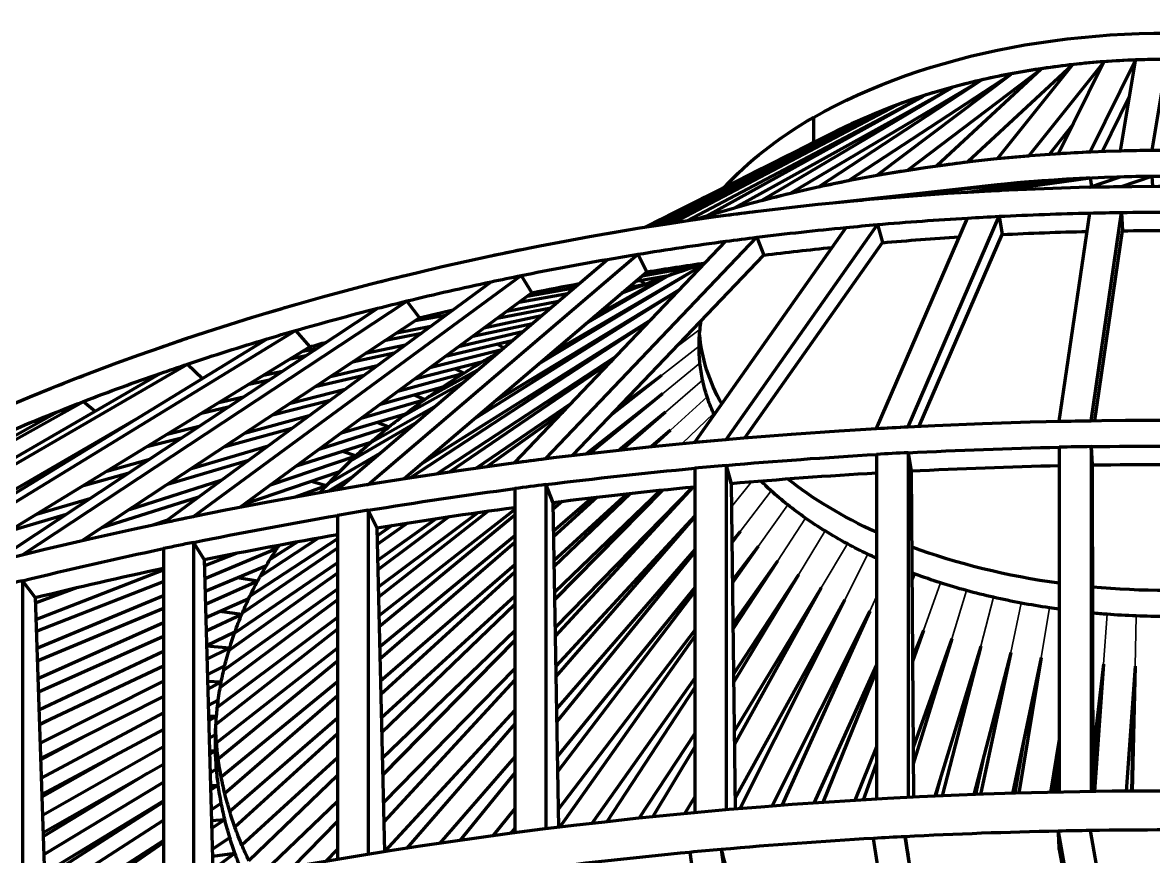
# Model space of a CAD drawing. Header units: inches. Extents: x -0.1 to 57.6, y -5.7 to 33.1.
# Drawn here: x 39.9 to 42.706, y 12.895 to 14.963 of the extents above; entities that cross this region are included whole.
import ezdxf

# ---------------------------------------------------------------- set-up
doc = ezdxf.new("R2010")
doc.units = ezdxf.units.IN
doc.header["$LTSCALE"] = 0.75
doc.header["$MEASUREMENT"] = 0
doc.layers.add('Visible', color=7, linetype='Continuous', lineweight=70)
doc.layers.add('Visible Narrow', color=7, linetype='Continuous', lineweight=35)

msp = doc.modelspace()

# ---------------------------------------------------------------- linework, layer by layer
at = {"layer": 'Visible', "extrusion": (0, 0.817547, -0.575862)}
for p, q in [((42.4277, 14.8469), (42.0967, 14.597)), ((42.4277, 14.8469), (42.1689, 14.6076)), ((42.5045, 14.8568), (42.2457, 14.6175)), ((42.5045, 14.8568), (42.3189, 14.6256)), ((42.5823, 14.8639), (42.3967, 14.6327)), ((42.5823, 14.8639), (42.4706, 14.638)), ((42.6607, 14.8682), (42.549, 14.6423)), ((42.6607, 14.8682), (42.6234, 14.645)), ((42.7394, 14.8696), (42.7021, 14.6464)), ((42.278, 14.8189), (41.8068, 14.5399)), ((42.278, 14.8189), (41.8761, 14.5557)), ((42.3521, 14.8343), (41.9502, 14.5711)), ((42.3521, 14.8343), (42.0211, 14.5843)), ((42.2057, 14.8009), (41.6672, 14.5036)), ((42.2057, 14.8009), (41.7346, 14.5219)), ((42.1356, 14.7803), (41.549, 14.4714)), ((42.1356, 14.7803), (41.597, 14.483)), ((42.6455, 14.7773), (42.5794, 14.6436)), ((42.0027, 14.7318), (41.4585, 14.4577)), ((42.0027, 14.7318), (41.4703, 14.4595)), ((42.0678, 14.7572), (41.4923, 14.463)), ((42.0678, 14.7572), (41.5156, 14.4665)), ((41.9404, 14.704), (41.4453, 14.4556)), ((41.9404, 14.704), (41.4482, 14.4561)), ((41.863, 14.7276), (41.863, 14.6654)), ((41.863, 14.7276), (41.863, 14.6654)), ((42.5049, 14.7073), (42.4481, 14.6365)), ((41.9435, 14.5191), (42.3189, 14.5612)), ((42.0212, 14.5262), (42.3967, 14.5683)), ((42.2448, 14.5425), (42.4706, 14.5737)), ((42.3232, 14.5468), (42.549, 14.5779)), ((42.3967, 14.5683), (42.398, 14.5636)), ((42.548, 14.5549), (42.6234, 14.5806)), ((42.549, 14.5779), (42.5526, 14.5564)), ((42.6267, 14.5563), (42.7021, 14.5821)), ((42.7021, 14.5821), (42.7035, 14.557)), ((41.9183, 14.5167), (42.2457, 14.5532)), ((42.2457, 14.5532), (42.2458, 14.553)), ((42.0189, 13.9563), (42.2448, 14.4781)), ((42.0189, 13.9563), (42.2448, 14.4781)), ((42.0973, 13.9606), (42.3232, 14.4824)), ((42.0973, 13.9606), (42.3232, 14.4824)), ((42.3232, 14.4824), (42.3306, 14.4372)), ((42.3232, 14.4824), (42.3306, 14.4372)), ((42.4726, 13.9742), (42.548, 14.4905)), ((42.4726, 13.9742), (42.548, 14.4905)), ((42.5513, 13.9756), (42.6267, 14.4919)), ((42.5513, 13.9756), (42.6267, 14.4919)), ((42.6267, 14.4919), (42.6292, 14.4466)), ((42.6267, 14.4919), (42.6292, 14.4466)), ((41.568, 13.9221), (41.9435, 14.4548)), ((41.568, 13.9221), (41.9435, 14.4548)), ((41.6458, 13.9292), (42.0212, 14.4618)), ((41.6458, 13.9292), (42.0212, 14.4618)), ((42.0212, 14.4618), (42.0336, 14.4171)), ((42.0212, 14.4618), (42.0336, 14.4171)), ((41.1986, 13.8815), (41.7222, 14.4304)), ((41.1986, 13.8815), (41.7222, 14.4304)), ((41.7222, 14.4304), (41.7393, 14.3862)), ((41.7222, 14.4304), (41.7393, 14.3862)), ((42.1248, 13.962), (42.3306, 14.4372)), ((42.1248, 13.962), (42.3306, 14.4372)), ((42.5604, 13.9758), (42.6292, 14.4466)), ((42.5604, 13.9758), (42.6292, 14.4466)), ((41.1218, 13.8716), (41.6453, 14.4206)), ((41.1218, 13.8716), (41.6453, 14.4206)), ((41.6925, 13.9332), (42.0336, 14.4171)), ((41.6925, 13.9332), (42.0336, 14.4171)), ((40.6819, 13.8051), (41.3515, 14.3756)), ((40.6819, 13.8051), (41.3515, 14.3756)), ((40.7575, 13.8178), (41.4271, 14.3883)), ((40.7575, 13.8178), (41.4271, 14.3883)), ((41.2658, 13.8898), (41.7393, 14.3862)), ((41.2658, 13.8898), (41.7393, 14.3862)), ((41.4271, 14.3883), (41.4491, 14.3447)), ((41.4271, 14.3883), (41.4491, 14.3447)), ((40.8475, 13.8322), (41.4491, 14.3447)), ((40.8475, 13.8322), (41.4491, 14.3447)), ((41.574, 14.3534), (41.179, 14.1146)), ((41.574, 14.3534), (41.2104, 14.1414)), ((41.4377, 14.3351), (41.5718, 14.3589)), ((41.5676, 14.363), (41.5718, 14.3589)), ((40.2501, 13.7228), (41.0631, 14.3202)), ((40.2501, 13.7228), (41.0631, 14.3202)), ((40.3242, 13.7382), (41.1372, 14.3355)), ((40.3242, 13.7382), (41.1372, 14.3355)), ((41.1372, 14.3355), (41.1639, 14.2929)), ((41.1372, 14.3355), (41.1639, 14.2929)), ((41.5037, 14.3358), (41.2973, 14.2155)), ((41.4943, 14.3324), (41.3179, 14.233)), ((41.404, 14.3063), (41.4453, 14.3144)), ((41.4214, 14.3212), (41.504, 14.3359)), ((41.4345, 14.3235), (41.4453, 14.3144)), ((40.4403, 13.7612), (41.1639, 14.2929)), ((40.4403, 13.7612), (41.1639, 14.2929)), ((41.5304, 14.3001), (41.0217, 13.9806)), ((41.5313, 14.301), (41.0718, 14.0233)), ((41.1323, 14.2697), (41.2522, 14.291)), ((41.1521, 14.2842), (41.2685, 14.305)), ((39.8282, 13.6251), (40.7814, 14.2544)), ((39.8282, 13.6251), (40.7814, 14.2544)), ((39.9005, 13.6431), (40.8536, 14.2724)), ((39.9005, 13.6431), (40.8536, 14.2724)), ((40.8536, 14.2724), (40.8849, 14.2308)), ((40.8536, 14.2724), (40.8849, 14.2308)), ((41.078, 14.2298), (41.2108, 14.2558)), ((41.1016, 14.2471), (41.2302, 14.2723)), ((40.0479, 13.6782), (40.8849, 14.2308)), ((40.0479, 13.6782), (40.8849, 14.2308)), ((40.8742, 14.2237), (40.9503, 14.2373)), ((41.4597, 14.2259), (40.889, 13.8675)), ((41.0452, 14.2057), (41.1879, 14.2362)), ((39.4879, 13.5329), (40.5775, 14.1992)), ((39.4879, 13.5329), (40.5775, 14.1992)), ((40.5775, 14.1992), (40.6132, 14.1588)), ((40.5775, 14.1992), (40.6132, 14.1588)), ((40.8287, 14.1937), (40.9136, 14.2103)), ((41.4553, 14.2214), (40.8639, 13.8347)), ((40.9821, 14.1593), (41.1411, 14.1964)), ((41.0174, 14.1853), (41.1652, 14.2169)), ((41.5794, 14.2008), (41.5794, 14.2008)), ((39.4177, 13.5123), (40.5073, 14.1786)), ((39.4177, 13.5123), (40.5073, 14.1786)), ((40.8013, 14.1756), (40.89, 14.193)), ((40.9498, 14.1356), (41.115, 14.1741)), ((39.6753, 13.5852), (40.6132, 14.1588)), ((39.6753, 13.5852), (40.6132, 14.1588)), ((40.5959, 14.1482), (40.6308, 14.155)), ((40.7192, 14.1214), (40.8227, 14.1436)), ((40.7516, 14.1428), (40.8505, 14.164)), ((40.9112, 14.1073), (41.0895, 14.1524)), ((41.079, 14.1657), (41.0946, 14.1567)), ((39.0882, 13.408), (40.3099, 14.1161)), ((39.0882, 13.408), (40.3099, 14.1161)), ((40.3099, 14.1161), (40.3466, 14.0803)), ((40.3099, 14.1161), (40.3466, 14.0803)), ((40.5653, 14.1294), (40.6033, 14.1369)), ((40.8739, 14.0798), (41.0426, 14.1226)), ((41.3717, 14.1337), (40.9297, 13.8447)), ((41.3612, 14.1226), (40.9602, 13.8492)), ((39.0204, 13.3849), (40.2421, 14.093)), ((39.0204, 13.3849), (40.2421, 14.093)), ((40.4985, 14.0886), (40.5454, 14.0986)), ((40.6263, 14.0601), (40.7476, 14.0884)), ((40.6642, 14.0851), (40.7799, 14.1121)), ((40.8313, 14.0485), (40.9949, 14.0933)), ((41.0288, 14.1007), (40.9045, 14.0327)), ((40.9724, 14.1048), (40.9949, 14.0933)), ((41.486, 14.0877), (41.3624, 13.991)), ((41.486, 14.0877), (41.3772, 14.0065)), ((41.4885, 14.0896), (41.4885, 14.0896)), ((40.462, 14.0663), (40.513, 14.0772)), ((40.7885, 14.017), (40.9429, 14.0593)), ((40.9926, 14.0699), (40.8361, 13.9817)), ((40.387, 14.0204), (40.4488, 14.0348)), ((40.5649, 14.0195), (40.7008, 14.0539)), ((40.7405, 13.9818), (40.8985, 14.0285)), ((40.8725, 14.0401), (40.8985, 14.0285)), ((41.4885, 14.0423), (41.2983, 13.8936)), ((41.4885, 14.0423), (41.3089, 13.8948)), ((41.4959, 14.0484), (41.4959, 14.0484)), ((38.7029, 13.2688), (40.0519, 14.0235)), ((38.7029, 13.2688), (40.0519, 14.0235)), ((40.0519, 14.0235), (40.0804, 13.9993)), ((40.0519, 14.0235), (40.0804, 13.9993)), ((40.3442, 13.9942), (40.4108, 14.0098)), ((40.5208, 13.9904), (40.6635, 14.0265)), ((40.9224, 14.01), (40.7609, 13.919)), ((41.2619, 14.0185), (41.0277, 13.8588)), ((41.5082, 14.0078), (41.5082, 14.0078)), ((38.6377, 13.2434), (39.9868, 13.998)), ((38.6377, 13.2434), (39.9868, 13.998)), ((39.3297, 13.4857), (40.1833, 13.9805)), ((39.3297, 13.4857), (40.1833, 13.9805)), ((40.451, 13.9444), (40.6114, 13.9883)), ((40.6914, 13.9457), (40.8502, 13.9926)), ((41.2405, 13.9962), (41.0527, 13.8623)), ((41.4959, 13.9972), (41.3812, 13.903)), ((41.4959, 13.9972), (41.3877, 13.9037)), ((40.1615, 13.9678), (40.1633, 13.9682)), ((40.2587, 13.942), (40.3389, 13.9623)), ((40.3999, 13.9106), (40.5686, 13.9568)), ((40.6364, 13.9053), (40.8093, 13.9602)), ((40.8736, 13.9685), (40.7131, 13.8749)), ((40.7797, 13.9718), (40.8093, 13.9602)), ((41.5082, 13.9524), (41.4609, 13.9115)), ((41.5082, 13.9524), (41.4636, 13.9118)), ((41.5203, 13.9634), (41.5203, 13.9634)), ((41.5254, 13.9681), (41.5254, 13.9681)), ((40.1147, 13.9407), (40.1205, 13.942)), ((40.2086, 13.9113), (40.2948, 13.9331)), ((40.5802, 13.864), (40.7651, 13.9227)), ((40.3194, 13.8574), (40.5099, 13.9137)), ((40.5157, 13.8167), (40.7278, 13.8889)), ((40.7867, 13.8944), (40.6591, 13.8201)), ((40.6944, 13.9003), (40.7278, 13.8889)), ((42.0189, 13.892), (42.0189, 13.0369)), ((42.0189, 13.892), (42.0189, 13.0369)), ((42.0189, 13.892), (42.0189, 13.0369)), ((42.0189, 13.892), (42.0189, 13.0369)), ((42.0189, 13.892), (42.0189, 13.0369)), ((42.1047, 13.8511), (42.0973, 13.8962)), ((42.0973, 13.8962), (42.0973, 13.0412)), ((42.0973, 13.8962), (42.1047, 13.8511)), ((42.0973, 13.8962), (42.0973, 13.0412)), ((42.1047, 13.8511), (42.0973, 13.8962)), ((42.0973, 13.8962), (42.0973, 13.0412)), ((42.1047, 13.8511), (42.0973, 13.8962)), ((42.0973, 13.8962), (42.0973, 13.0412)), ((42.1047, 13.8511), (42.0973, 13.8962)), ((42.0973, 13.8962), (42.0973, 13.0412)), ((42.4726, 13.9098), (42.4726, 13.0546)), ((42.4726, 13.9098), (42.4726, 13.0546)), ((42.4726, 13.9098), (42.4726, 13.0546)), ((42.4726, 13.9098), (42.4726, 13.0546)), ((42.4726, 13.9098), (42.4726, 13.0546)), ((42.5538, 13.8659), (42.5513, 13.9113)), ((42.5513, 13.9113), (42.5513, 13.056)), ((42.5513, 13.9113), (42.5538, 13.8659)), ((42.5513, 13.9113), (42.5513, 13.056)), ((42.5538, 13.8659), (42.5513, 13.9113)), ((42.5513, 13.9113), (42.5513, 13.056)), ((42.5538, 13.8659), (42.5513, 13.9113)), ((42.5513, 13.9113), (42.5513, 13.056)), ((42.5538, 13.8659), (42.5513, 13.9113)), ((42.5513, 13.9113), (42.5513, 13.056)), ((40.0069, 13.8782), (40.0226, 13.8822)), ((40.1097, 13.8509), (40.213, 13.8792)), ((40.2603, 13.8184), (40.4608, 13.8776)), ((41.1218, 13.8717), (41.1217, 13.8716)), ((41.6581, 13.82), (41.6458, 13.8648)), ((41.6458, 13.8648), (41.6458, 13.0101)), ((41.6458, 13.8648), (41.6581, 13.82)), ((41.6458, 13.8648), (41.6458, 13.0101)), ((41.6581, 13.82), (41.6458, 13.8648)), ((41.6458, 13.8648), (41.6458, 13.0101)), ((41.6581, 13.82), (41.6458, 13.8648)), ((41.6458, 13.8648), (41.6458, 13.0101)), ((41.6581, 13.82), (41.6458, 13.8648)), ((41.6458, 13.8648), (41.6458, 13.0101)), ((42.5538, 13.8659), (42.5559, 13.0561)), ((42.5538, 13.8659), (42.5559, 13.0561)), ((42.5538, 13.8659), (42.5559, 13.0561)), ((42.5538, 13.8659), (42.5559, 13.0561)), ((42.5538, 13.8659), (42.5559, 13.0561)), ((39.9519, 13.8463), (39.9725, 13.8515)), ((40.0512, 13.8151), (40.1619, 13.8454)), ((40.4514, 13.7694), (40.6877, 13.8499)), ((40.7186, 13.8364), (40.6609, 13.8015)), ((41.568, 13.8577), (41.568, 13.0031)), ((41.568, 13.8577), (41.568, 13.0031)), ((41.568, 13.8577), (41.568, 13.0031)), ((41.568, 13.8577), (41.568, 13.0031)), ((41.568, 13.8577), (41.568, 13.0031)), ((42.1047, 13.8511), (42.111, 13.0418)), ((42.1047, 13.8511), (42.111, 13.0418)), ((42.1047, 13.8511), (42.111, 13.0418)), ((42.1047, 13.8511), (42.111, 13.0418)), ((42.1047, 13.8511), (42.111, 13.0418)), ((40.1653, 13.7557), (40.3935, 13.8282)), ((40.5776, 13.7868), (40.6542, 13.8147)), ((40.6168, 13.8257), (40.6542, 13.8147)), ((41.1218, 13.8073), (41.1218, 12.9532)), ((41.1218, 13.8073), (41.1218, 12.9532)), ((41.1218, 13.8073), (41.1218, 12.9532)), ((41.1218, 13.8073), (41.1218, 12.9532)), ((41.1218, 13.8073), (41.1218, 12.9532)), ((41.2158, 13.7729), (41.1986, 13.8171)), ((41.1986, 13.8171), (41.1986, 12.9629)), ((41.1986, 13.8171), (41.2158, 13.7729)), ((41.1986, 13.8171), (41.1986, 12.9629)), ((41.2158, 13.7729), (41.1986, 13.8171)), ((41.1986, 13.8171), (41.1986, 12.9629)), ((41.2158, 13.7729), (41.1986, 13.8171)), ((41.1986, 13.8171), (41.1986, 12.9629)), ((41.2158, 13.7729), (41.1986, 13.8171)), ((41.1986, 13.8171), (41.1986, 12.9629)), ((41.4877, 13.8038), (41.2202, 13.5312)), ((41.5636, 13.8113), (41.2214, 13.4627)), ((41.5643, 13.8114), (41.2218, 13.4411)), ((41.6581, 13.82), (41.6686, 13.0121)), ((41.6581, 13.82), (41.6686, 13.0121)), ((41.6581, 13.82), (41.6686, 13.0121)), ((41.6581, 13.82), (41.6686, 13.0121)), ((41.6581, 13.82), (41.6686, 13.0121)), ((39.9347, 13.7438), (40.0674, 13.783)), ((40.0969, 13.7106), (40.3373, 13.7869)), ((41.2398, 13.7759), (41.2161, 13.7554)), ((41.3143, 13.7848), (41.2171, 13.7008)), ((41.3257, 13.7862), (41.2173, 13.6874)), ((41.4008, 13.7946), (41.2184, 13.6284)), ((41.4083, 13.7954), (41.2187, 13.613)), ((41.4838, 13.8034), (41.2198, 13.5494)), ((40.7795, 13.7098), (40.7575, 13.7534)), ((40.7575, 13.7534), (40.7575, 12.8999)), ((40.7575, 13.7534), (40.7795, 13.7098)), ((40.7575, 13.7534), (40.7575, 12.8999)), ((40.7795, 13.7098), (40.7575, 13.7534)), ((40.7575, 13.7534), (40.7575, 12.8999)), ((40.7795, 13.7098), (40.7575, 13.7534)), ((40.7575, 13.7534), (40.7575, 12.8999)), ((40.7795, 13.7098), (40.7575, 13.7534)), ((40.7575, 13.7534), (40.7575, 12.8999)), ((41.031, 13.7482), (40.7829, 13.5632)), ((41.0566, 13.7518), (40.7835, 13.5382)), ((41.1218, 13.7555), (40.7845, 13.4918)), ((41.2158, 13.7729), (41.2304, 12.9669)), ((41.2158, 13.7729), (41.2304, 12.9669)), ((41.2158, 13.7729), (41.2304, 12.9669)), ((41.2158, 13.7729), (41.2304, 12.9669)), ((41.2158, 13.7729), (41.2304, 12.9669)), ((41.2241, 13.7739), (41.2159, 13.7672)), ((39.8664, 13.7021), (40.0082, 13.744)), ((40.224, 13.7173), (40.2586, 13.7291)), ((40.6819, 13.7407), (40.6819, 12.8874)), ((40.6819, 13.7407), (40.6819, 12.8874)), ((40.6819, 13.7407), (40.6819, 12.8874)), ((40.6819, 13.7407), (40.6819, 12.8874)), ((40.6819, 13.7407), (40.6819, 12.8874)), ((40.856, 13.7221), (40.7804, 13.6683)), ((40.9274, 13.7331), (40.7813, 13.629)), ((40.9587, 13.7378), (40.7819, 13.6059)), ((41.1218, 13.7411), (40.7852, 13.4646)), ((41.568, 13.7401), (41.2232, 13.3671)), ((41.568, 13.7375), (41.2236, 13.3412)), ((40.7795, 13.7098), (40.7982, 12.9064)), ((40.7795, 13.7098), (40.7982, 12.9064)), ((40.7795, 13.7098), (40.7982, 12.9064)), ((40.7795, 13.7098), (40.7982, 12.9064)), ((40.7795, 13.7098), (40.7982, 12.9064)), ((40.8185, 13.7162), (40.7799, 13.6898)), ((41.6811, 13.7009), (41.66, 13.675)), ((41.6811, 13.7009), (41.66, 13.6732)), ((40.3509, 13.6312), (40.3242, 13.6738)), ((40.3242, 13.6738), (40.3242, 12.8213)), ((40.3242, 13.6738), (40.3509, 13.6312)), ((40.3242, 13.6738), (40.3242, 12.8213)), ((40.3509, 13.6312), (40.3242, 13.6738)), ((40.3242, 13.6738), (40.3242, 12.8213)), ((40.3509, 13.6312), (40.3242, 13.6738)), ((40.3242, 13.6738), (40.3242, 12.8213)), ((40.3509, 13.6312), (40.3242, 13.6738)), ((40.3242, 13.6738), (40.3242, 12.8213)), ((40.6819, 13.6827), (40.4645, 13.5405)), ((40.6354, 13.6853), (40.4903, 13.5904)), ((40.5841, 13.6761), (40.5151, 13.6327)), ((41.1218, 13.6899), (40.7863, 13.4143)), ((41.1218, 13.6738), (40.787, 13.3845)), ((41.7254, 13.6634), (41.6612, 13.5791)), ((41.7254, 13.6634), (41.6613, 13.5729)), ((40.2501, 13.6585), (40.2501, 12.8061)), ((40.2501, 13.6585), (40.2501, 12.8061)), ((40.2501, 13.6585), (40.2501, 12.8061)), ((40.2501, 13.6585), (40.2501, 12.8061)), ((40.2501, 13.6585), (40.2501, 12.8061)), ((40.3513, 13.6161), (40.431, 13.6472)), ((40.3522, 13.5845), (40.532, 13.6592)), ((40.6819, 13.6594), (40.4453, 13.498)), ((40.5136, 13.663), (40.532, 13.6592)), ((41.568, 13.6559), (41.2251, 13.2614)), ((41.568, 13.6503), (41.2257, 13.2299)), ((40.3509, 13.6312), (40.3735, 12.8311)), ((40.3509, 13.6312), (40.3735, 12.8311)), ((40.3509, 13.6312), (40.3735, 12.8311)), ((40.3509, 13.6312), (40.3735, 12.8311)), ((40.3509, 13.6312), (40.3735, 12.8311)), ((40.3531, 13.5533), (40.5053, 13.6166)), ((40.6819, 13.623), (40.4262, 13.4486)), ((41.1218, 13.6184), (40.7883, 13.3301)), ((41.7736, 13.6276), (41.6627, 13.4708)), ((41.7736, 13.6276), (41.6628, 13.4585)), ((39.9335, 13.4828), (40.2501, 13.6061)), ((40.6819, 13.598), (40.4123, 13.4059)), ((40.4338, 13.5868), (40.4838, 13.5785)), ((41.1218, 13.6003), (40.7891, 13.2971)), ((41.8257, 13.5936), (41.6643, 13.3473)), ((41.8257, 13.5936), (41.6645, 13.3267)), ((39.9317, 13.5371), (39.9005, 13.5787)), ((39.9005, 13.5787), (39.9005, 12.7274)), ((39.9005, 13.5787), (39.9317, 13.5371)), ((39.9005, 13.5787), (39.9005, 12.7274)), ((39.9317, 13.5371), (39.9005, 13.5787)), ((39.9005, 13.5787), (39.9005, 12.7274)), ((39.9317, 13.5371), (39.9005, 13.5787)), ((39.9005, 13.5787), (39.9005, 12.7274)), ((39.9317, 13.5371), (39.9005, 13.5787)), ((39.9005, 13.5787), (39.9005, 12.7274)), ((39.9322, 13.5241), (40.0373, 13.5625)), ((39.9345, 13.4537), (40.2501, 13.5767)), ((40.354, 13.5209), (40.4838, 13.5785)), ((40.6819, 13.5582), (40.3994, 13.3568)), ((41.568, 13.5621), (41.2272, 13.1436)), ((41.568, 13.5522), (41.2279, 13.1051)), ((41.8814, 13.5615), (41.6661, 13.2051)), ((41.8814, 13.5615), (41.6665, 13.1731)), ((39.9317, 13.5371), (39.9581, 12.7412)), ((39.9317, 13.5371), (39.9581, 12.7412)), ((39.9317, 13.5371), (39.9581, 12.7412)), ((39.9317, 13.5371), (39.9581, 12.7412)), ((39.9317, 13.5371), (39.9581, 12.7412)), ((39.9359, 13.4114), (40.2501, 13.542)), ((40.3549, 13.4875), (40.4618, 13.5349)), ((40.6819, 13.5313), (40.3907, 13.3141)), ((41.1218, 13.5404), (40.7904, 13.2384)), ((41.9404, 13.5315), (41.6683, 13.0395)), ((41.9404, 13.5315), (41.6797, 13.013)), ((39.9369, 13.3802), (40.2501, 13.5105)), ((40.3559, 13.4543), (40.4445, 13.4961)), ((40.3901, 13.5031), (40.4445, 13.4961)), ((41.1218, 13.5197), (40.7913, 13.2016)), ((42.0027, 13.5037), (41.7591, 13.0194)), ((42.0027, 13.5037), (41.784, 13.0213)), ((39.9384, 13.3367), (40.2501, 13.4749)), ((40.6819, 13.4878), (40.3837, 13.2654)), ((39.9395, 13.3034), (40.2501, 13.4411)), ((40.3569, 13.4186), (40.4273, 13.4519)), ((40.6819, 13.4587), (40.3801, 13.2226)), ((41.1218, 13.455), (40.7928, 13.1383)), ((41.568, 13.4565), (41.2296, 13.0116)), ((41.568, 13.4411), (41.2327, 12.9671)), ((42.1356, 13.4552), (42.1083, 13.3878)), ((42.1356, 13.4552), (42.1084, 13.3788)), ((40.3569, 13.4177), (40.4143, 13.4125)), ((40.3579, 13.3841), (40.4143, 13.4125)), ((40.6819, 13.4115), (40.3815, 13.1765)), ((41.1218, 13.431), (40.7937, 13.0967)), ((42.2057, 13.4346), (42.1101, 13.1656)), ((42.2057, 13.4346), (42.1104, 13.1245)), ((42.278, 13.4166), (42.1636, 13.0443)), ((42.278, 13.4166), (42.1816, 13.0452)), ((39.941, 13.2584), (40.2501, 13.4043)), ((42.3521, 13.4012), (42.2605, 13.0484)), ((42.3521, 13.4012), (42.2774, 13.049)), ((42.4277, 13.3885), (42.3563, 13.0516)), ((42.4277, 13.3885), (42.3723, 13.0521)), ((39.9422, 13.2228), (40.2501, 13.3682)), ((40.3589, 13.3461), (40.402, 13.3677)), ((40.6819, 13.3797), (40.3858, 13.1365)), ((41.1218, 13.3611), (40.7953, 13.0285)), ((42.0189, 13.3704), (41.8633, 13.0271)), ((42.0189, 13.3573), (41.8861, 13.0287)), ((42.5823, 13.3716), (42.5557, 13.1451)), ((42.5823, 13.3716), (42.5601, 13.0561)), ((42.6607, 13.3673), (42.6388, 13.057)), ((42.6607, 13.3673), (42.6534, 13.0571)), ((39.9437, 13.1761), (40.2501, 13.33)), ((40.3594, 13.3298), (40.3933, 13.328)), ((40.36, 13.3102), (40.3933, 13.328)), ((40.6819, 13.3285), (40.3933, 13.0914)), ((41.1218, 13.3329), (40.7964, 12.9811)), ((41.568, 13.337), (41.313, 12.9766)), ((42.6586, 13.3372), (42.652, 13.0571)), ((41.568, 13.3139), (41.3497, 12.9807)), ((39.945, 13.1381), (40.2501, 13.2914)), ((40.3611, 13.2696), (40.3858, 13.2828)), ((40.6819, 13.2936), (40.402, 13.0516)), ((42.5717, 13.2815), (42.5559, 13.0572)), ((39.9422, 13.2215), (39.987, 13.244)), ((39.9466, 13.0892), (40.2501, 13.2515)), ((40.3619, 13.2432), (40.3815, 13.2428)), ((40.3622, 13.2319), (40.3815, 13.2428)), ((41.1218, 13.2575), (40.7981, 12.9076)), ((40.6819, 13.2381), (40.4143, 13.0068)), ((41.1218, 13.224), (40.8532, 12.915)), ((39.9451, 13.1346), (40.0565, 13.1942)), ((39.9479, 13.0488), (40.2501, 13.2103)), ((40.3634, 13.1886), (40.379, 13.1975)), ((40.6819, 13.1994), (40.4273, 12.9675)), ((41.568, 13.2004), (41.4297, 12.9894)), ((39.9496, 12.9973), (40.2501, 13.1682)), ((41.568, 13.1669), (41.4629, 12.9928)), ((42.0189, 13.1666), (41.9652, 13.0338)), ((42.3834, 13.1794), (42.3624, 13.0518)), ((42.4726, 13.1849), (42.4511, 13.0541)), ((42.4726, 13.1673), (42.4594, 13.0543)), ((39.9481, 13.0427), (40.131, 13.1466)), ((40.3643, 13.1572), (40.379, 13.1574)), ((40.3645, 13.1487), (40.379, 13.1574)), ((40.6819, 13.1395), (40.4445, 12.9232)), ((41.1218, 13.1425), (40.9347, 12.9273)), ((42.2825, 13.1333), (42.2646, 13.0485)), ((39.9511, 12.9542), (40.2501, 13.1242)), ((40.3658, 13.1027), (40.3815, 13.1121)), ((41.1218, 13.1024), (40.985, 12.9345)), ((42.0189, 13.1271), (41.9862, 13.035)), ((42.4726, 13.1071), (42.4665, 13.0545)), ((39.9514, 12.945), (40.2103, 13.1016)), ((39.9529, 12.8998), (40.2501, 13.0795)), ((40.6819, 13.0962), (40.4618, 12.8844)), ((42.1778, 13.0905), (42.1658, 13.0444)), ((40.3667, 13.0711), (40.3858, 13.0721)), ((40.367, 13.06), (40.3858, 13.0721)), ((39.9544, 12.8539), (40.2501, 13.0327)), ((39.9548, 12.841), (40.2501, 13.031)), ((40.3684, 13.011), (40.3933, 13.027)), ((40.6819, 13.0316), (40.4984, 12.855)), ((41.568, 13.0426), (41.5427, 13.0007)), ((41.1218, 13.0141), (41.0661, 12.9458)), ((39.9563, 12.7958), (40.2501, 12.9848)), ((40.3692, 12.9843), (40.402, 12.9872)), ((40.3697, 12.9652), (40.402, 12.9872)), ((40.6819, 12.9827), (40.5691, 12.8678)), ((41.1218, 12.9655), (41.1113, 12.9518)), ((39.9579, 12.7469), (40.2501, 12.9349)), ((40.3712, 12.9129), (40.4143, 12.9425)), ((42.4515, 10.1366), (42.0115, 12.94)), ((42.5228, 10.1776), (42.0899, 12.9442)), ((42.4702, 12.958), (42.9215, 10.4072)), ((42.5489, 12.9594), (42.9928, 10.4483)), ((39.9842, 12.7473), (40.2501, 12.9294)), ((40.6819, 12.9129), (40.6519, 12.8823)), ((41.6335, 12.9125), (42.0502, 9.9055)), ((42.4726, 12.9127), (42.6756, 11.7968)), ((40.3717, 12.8959), (40.4273, 12.9031)), ((40.3726, 12.8632), (40.4273, 12.9031)), ((41.5557, 12.9054), (41.9794, 9.8647)), ((42.5347, 10.1845), (42.0973, 12.8991))]:
    msp.add_line(p, q, dxfattribs=at)
at = {"layer": 'Visible', "extrusion": (-4.00636e-16, 1.38778e-16, -1)}
for centre, major_axis, start_param, end_param in [((42.7394, 14.2229), (-1.2394, 0), 0.785398, 2.658596), ((42.7394, 14.1585), (-1.2394, 0), 1.382656, 1.445488), ((42.7394, 14.1585), (1.2394, 0), 4.147258, 4.21009), ((42.7394, 14.1585), (-1.2394, 0), 0.880002, 0.942833)]:
    msp.add_ellipse(centre, major_axis=major_axis, ratio=0.575862, start_param=start_param, end_param=end_param, dxfattribs=at)
at = {"layer": 'Visible', "extrusion": (-2.63764e-16, 2.77556e-16, -1)}
for centre, start_param, end_param in [((42.7394, 14.1585), 3.995474, 5.429304), ((42.7394, 14.2229), 3.624589, 3.926991)]:
    msp.add_ellipse(centre, major_axis=(1.2394, 0), ratio=0.575862, start_param=start_param, end_param=end_param, dxfattribs=at)
at = {"layer": 'Visible', "extrusion": (-3.05139e-16, 3.46945e-16, -1)}
for major_axis, start_param, end_param in [((-1.2394, 0), 1.445488, 1.50832), ((1.2394, 0), 4.649913, 4.712745), ((-1.2394, 0), 1.131329, 1.194161), ((1.2394, 0), 4.084426, 4.147258)]:
    msp.add_ellipse((42.7394, 14.1585), major_axis=major_axis, ratio=0.575862, start_param=start_param, end_param=end_param, dxfattribs=at)
at = {"layer": 'Visible', "extrusion": (-2.91347e-16, 3.46945e-16, -1)}
for major_axis, start_param, end_param in [((1.2394, 0), 4.398585, 4.461417), ((1.2394, 0), 4.461417, 4.524249), ((-1.2394, 0), 1.068497, 1.131329), ((-1.2394, 0), 0.853881, 0.880002)]:
    msp.add_ellipse((42.7394, 14.1585), major_axis=major_axis, ratio=0.575862, start_param=start_param, end_param=end_param, dxfattribs=at)
at = {"layer": 'Visible', "extrusion": (-2.59515e-16, 5.55112e-16, -1)}
msp.add_ellipse((42.7394, 14.1585), major_axis=(1.2394, 0), ratio=0.575862, start_param=4.335753, end_param=4.398585, dxfattribs=at)
at = {"layer": 'Visible', "extrusion": (-3.22796e-16, 2.77556e-16, -1)}
for centre, major_axis, start_param, end_param in [((42.7394, 13.2419), (2.4394, 0), 4.211973, 5.212805), ((42.7394, 13.2419), (2.4394, 0), 4.602001, 4.634281), ((42.7394, 13.2419), (-2.4394, 0), 1.271913, 1.304193), ((42.7394, 13.2419), (2.4394, 0), 4.350674, 4.382954), ((42.7394, 13.1775), (-2.4394, 0), 1.397577, 1.429857)]:
    msp.add_ellipse(centre, major_axis=major_axis, ratio=0.575862, start_param=start_param, end_param=end_param, dxfattribs=at)
at = {"layer": 'Visible', "extrusion": (-3.01704e-16, 3.46945e-16, -1)}
for centre, major_axis, start_param, end_param in [((42.7394, 13.2419), (2.4394, 0), 4.664833, 4.697113), ((42.7394, 13.2419), (2.4394, 0), 4.476337, 4.508618), ((42.7394, 13.2419), (-2.4394, 0), 1.397577, 1.429857), ((42.7394, 13.1775), (-2.4394, 0), 1.367025, 1.774568), ((42.7394, 13.1775), (2.4394, 0), 4.602001, 4.634281), ((42.7394, 13.1775), (2.4394, 0), 4.664833, 4.697113), ((42.7394, 13.2419), (-2.4394, 0), 1.146249, 1.178529), ((42.7394, 13.2419), (-2.4394, 0), 1.083417, 1.115698)]:
    msp.add_ellipse(centre, major_axis=major_axis, ratio=0.575862, start_param=start_param, end_param=end_param, dxfattribs=at)
at = {"layer": 'Visible', "extrusion": (-2.91684e-16, 4.85723e-16, -1)}
for centre, major_axis, start_param, end_param in [((42.7394, 11.7703), (4.8394, 0), 3.926991, 5.652786), ((42.7394, 11.7059), (4.8394, 0), 4.563445, 4.610006), ((42.7394, 11.7059), (4.8394, 0), 4.547174, 4.563445), ((42.7394, 11.7059), (4.8394, 0), 4.437781, 4.484342), ((42.7394, 11.7059), (-4.8394, 0), 1.279918, 1.296188), ((42.7394, 11.7059), (-4.8394, 0), 1.217086, 1.233357), ((42.7394, 11.7059), (4.8394, 0), 4.249286, 4.295846), ((42.7394, 11.7059), (-4.8394, 0), 1.154254, 1.170525), ((42.7394, 11.7059), (4.8394, 0), 4.233015, 4.249286), ((42.7394, 11.7059), (4.8394, 0), 4.170183, 4.186454), ((42.7394, 11.7059), (4.8394, 0), 4.06079, 4.107351)]:
    msp.add_ellipse(centre, major_axis=major_axis, ratio=0.575862, start_param=start_param, end_param=end_param, dxfattribs=at)
at = {"layer": 'Visible', "extrusion": (-2.4664e-16, 4.85723e-16, -1)}
msp.add_ellipse((42.7394, 11.7703), major_axis=(4.8394, 0), ratio=0.575862, start_param=4.610006, end_param=4.626277, dxfattribs=at)
at = {"layer": 'Visible', "extrusion": (-2.32512e-16, 2.77556e-16, -1)}
for centre, major_axis, start_param, end_param in [((42.7394, 11.7703), (-4.8394, 0), 1.531245, 1.547516), ((42.7394, 11.7703), (4.8394, 0), 4.484342, 4.500613), ((42.7394, 11.7059), (4.8394, 0), 4.672838, 4.689109), ((42.7394, 11.7703), (-4.8394, 0), 1.279918, 1.296188), ((42.7394, 11.7703), (-4.8394, 0), 1.154254, 1.170525), ((42.7394, 11.7703), (-4.8394, 0), 1.091422, 1.107693)]:
    msp.add_ellipse(centre, major_axis=major_axis, ratio=0.575862, start_param=start_param, end_param=end_param, dxfattribs=at)
at = {"layer": 'Visible', "extrusion": (-3.94648e-16, 3.46945e-16, -1)}
for centre, start_param, end_param in [((42.7394, 11.7703), 4.547174, 4.563445), ((42.7394, 11.7059), 4.610006, 4.626277), ((42.7394, 11.7703), 4.358678, 4.374949), ((42.7394, 11.7703), 4.170183, 4.186454), ((42.7394, 11.7059), 4.170183, 4.186454), ((42.7394, 11.7703), 4.107351, 4.123622)]:
    msp.add_ellipse(centre, major_axis=(4.8394, 0), ratio=0.575862, start_param=start_param, end_param=end_param, dxfattribs=at)
at = {"layer": 'Visible', "extrusion": (-3.46945e-16, 3.46945e-16, -1)}
for major_axis, start_param, end_param in [((4.8394, 0), 4.610006, 4.626277), ((-4.8394, 0), 1.484684, 1.531245), ((4.8394, 0), 4.672838, 4.689109), ((-4.8394, 0), 1.547516, 1.594077), ((4.8394, 0), 4.547174, 4.563445), ((4.8394, 0), 4.484342, 4.500613), ((4.8394, 0), 4.484342, 4.500613), ((-4.8394, 0), 1.233357, 1.279918), ((-4.8394, 0), 1.279918, 1.296188), ((-4.8394, 0), 1.170525, 1.217086), ((-4.8394, 0), 1.217086, 1.233357), ((-4.8394, 0), 1.154254, 1.170525), ((4.8394, 0), 4.233015, 4.249286), ((-4.8394, 0), 0.982029, 1.02859), ((4.8394, 0), 4.107351, 4.123622), ((4.8394, 0), 4.107351, 4.123622)]:
    msp.add_ellipse((42.7394, 11.7059), major_axis=major_axis, ratio=0.575862, start_param=start_param, end_param=end_param, dxfattribs=at)
at = {"layer": 'Visible', "extrusion": (-1.73605e-16, 4.16334e-16, -1)}
for major_axis, start_param, end_param in [((-4.8394, 0), 1.35902, 1.405581), ((4.8394, 0), 4.186454, 4.233015)]:
    msp.add_ellipse((42.7394, 11.7059), major_axis=major_axis, ratio=0.575862, start_param=start_param, end_param=end_param, dxfattribs=at)
at = {"layer": 'Visible', "extrusion": (-2.77556e-16, 6.245e-16, -1)}
for start_param, end_param in [(1.421987, 1.462431), (1.359155, 1.39539)]:
    msp.add_ellipse((42.7394, 11.7059), major_axis=(-4.7606, 0), ratio=0.575862, start_param=start_param, end_param=end_param, dxfattribs=at)
at = {"layer": 'Visible', "extrusion": (-2.91918e-16, 6.245e-16, -1)}
for major_axis, start_param, end_param in [((-4.7606, 0), 1.484819, 1.529193), ((-4.7606, 0), 1.296323, 1.327838), ((4.7606, 0), 4.312252, 4.331227)]:
    msp.add_ellipse((42.7394, 11.7059), major_axis=major_axis, ratio=0.575862, start_param=start_param, end_param=end_param, dxfattribs=at)
at = {"layer": 'Visible', "extrusion": (-3.61307e-16, 3.46945e-16, -1)}
for major_axis, start_param, end_param in [((-4.7606, 0), 1.54765, 1.593942), ((4.7606, 0), 4.375084, 4.401031), ((-4.7606, 0), 1.107827, 1.117382)]:
    msp.add_ellipse((42.7394, 11.7059), major_axis=major_axis, ratio=0.575862, start_param=start_param, end_param=end_param, dxfattribs=at)
at = {"layer": 'Visible', "extrusion": (-3.27464e-16, 3.46945e-16, -1)}
for centre, major_axis, start_param, end_param in [((42.7394, 13.1775), (2.3606, 0), 4.102156, 4.205391), ((42.7394, 13.1775), (2.3606, 0), 3.755174, 3.784649), ((42.7394, 13.1775), (-2.3606, 0), 0.077569, 0.110926), ((42.7394, 13.2419), (-2.3606, 0), -0.077569, -0.048094), ((42.7394, 13.1775), (-2.3606, 0), -0.077569, -0.048094), ((42.7394, 13.2419), (2.3606, 0), 2.905003, 2.93836), ((42.7394, 13.1775), (2.3606, 0), 2.905003, 2.93836)]:
    msp.add_ellipse(centre, major_axis=major_axis, ratio=0.575862, start_param=start_param, end_param=end_param, dxfattribs=at)
at = {"layer": 'Visible'}
for centre, major_axis, start_param, end_param in [((42.7394, 13.1775), (2.3606, 0), 2.088189, 2.121546), ((42.7394, 13.1775), (2.3606, 0), 2.15102, 2.181029), ((42.7394, 13.1775), (2.3606, 0), 2.35027, 2.356194), ((42.7394, 9.7438), (-7.2394, 0), -1.481987, -1.47111), ((42.7394, 9.7438), (-7.2394, 0), -1.481987, -1.47111), ((42.7394, 9.7438), (-7.2394, 0), -1.481987, -1.47111), ((42.7394, 9.7438), (-7.2394, 0), -1.481987, -1.47111), ((42.7394, 9.7438), (7.2394, 0), 1.596774, 1.607651), ((42.7394, 9.7438), (7.2394, 0), 1.596774, 1.607651), ((42.7394, 9.7438), (7.2394, 0), 1.596774, 1.607651), ((42.7394, 9.7438), (7.2394, 0), 1.596774, 1.607651), ((42.7394, 9.7438), (7.2394, 0), 1.722438, 1.733314), ((42.7394, 9.7438), (7.2394, 0), 1.722438, 1.733314), ((42.7394, 9.7438), (7.2394, 0), 1.722438, 1.733314), ((42.7394, 9.7438), (7.2394, 0), 1.722438, 1.733314), ((42.7394, 9.7438), (-7.2394, 0), -1.356323, -1.345446), ((42.7394, 9.7438), (-7.2394, 0), -1.356323, -1.345446), ((42.7394, 9.7438), (-7.2394, 0), -1.356323, -1.345446), ((42.7394, 9.7438), (-7.2394, 0), -1.356323, -1.345446), ((42.7394, 9.7438), (-7.2394, 0), -1.293491, -1.282615), ((42.7394, 9.7438), (-7.2394, 0), -1.293491, -1.282615), ((42.7394, 9.7438), (-7.2394, 0), -1.293491, -1.282615), ((42.7394, 9.7438), (-7.2394, 0), -1.293491, -1.282615), ((42.7394, 9.7438), (-7.2394, 0), -1.230659, -1.219783), ((42.7394, 9.7438), (-7.2394, 0), -1.230659, -1.219783), ((42.7394, 9.7438), (-7.2394, 0), -1.230659, -1.219783), ((42.7394, 9.7438), (-7.2394, 0), -1.230659, -1.219783), ((42.7394, 9.7438), (7.2394, 0), 1.973765, 1.984642), ((42.7394, 9.7438), (7.2394, 0), 1.973765, 1.984642), ((42.7394, 9.7438), (7.2394, 0), 1.973765, 1.984642), ((42.7394, 9.7438), (7.2394, 0), 1.973765, 1.984642), ((42.7394, 8.8432), (7.3181, 0), 0.144211, 2.879793), ((42.7394, 8.7466), (7.3181, 0), 1.670424, 1.722496), ((42.7394, 8.7466), (7.3181, 0), 1.659664, 1.670424), ((42.7394, 8.7466), (7.3181, 0), 1.607592, 1.659664), ((42.7394, 8.7466), (7.3181, 0), 1.596832, 1.607592), ((42.7394, 8.7466), (-7.3181, 0), 4.686353, 4.738425), ((42.7394, 8.7466), (7.3181, 0), 1.722496, 1.733256), ((42.7394, 8.7466), (-7.3181, 0), -1.408337, -1.356265)]:
    msp.add_ellipse(centre, major_axis=major_axis, ratio=0.575862, start_param=start_param, end_param=end_param, dxfattribs=at)
at = {"layer": 'Visible', "extrusion": (-2.9383e-16, 4.85723e-16, -1)}
for centre, major_axis, start_param, end_param in [((42.7394, 9.8082), (7.2394, 0), 3.403392, 5.497787), ((42.7394, 9.8082), (7.2394, 0), 4.675535, 4.686411), ((42.7394, 9.8082), (7.2394, 0), 4.675535, 4.686411), ((42.7394, 9.8082), (-7.2394, 0), 1.47111, 1.481987), ((42.7394, 9.8082), (-7.2394, 0), 1.47111, 1.481987), ((42.7394, 9.8082), (-7.2394, 0), 1.408278, 1.419155), ((42.7394, 9.8082), (-7.2394, 0), 1.408278, 1.419155), ((42.7394, 9.7438), (-7.2394, 0), 1.481987, 1.533942), ((42.7394, 9.7438), (7.2394, 0), 4.686411, 4.738367), ((42.7394, 9.7438), (-7.2394, 0), 1.356323, 1.408278), ((42.7394, 9.7438), (7.2394, 0), 4.435084, 4.487039), ((42.7394, 9.7438), (7.2394, 0), 4.372252, 4.424207), ((42.7394, 9.7438), (7.2394, 0), 4.30942, 4.361375)]:
    msp.add_ellipse(centre, major_axis=major_axis, ratio=0.575862, start_param=start_param, end_param=end_param, dxfattribs=at)
at = {"layer": 'Visible', "extrusion": (-2.48271e-16, 4.85723e-16, -1)}
for centre, major_axis, start_param, end_param in [((42.7394, 14.1585), (-1.1606, 0), 0.002512, 0.065344), ((42.7394, 14.1585), (-1.1606, 0), 0.065344, 0.097503), ((42.7394, 14.2229), (-1.1606, 0), -0.312821, -0.048176), ((42.7394, 14.1585), (-1.1606, 0), -0.123152, -0.06032), ((42.7394, 14.1585), (-1.1606, 0), -0.248816, -0.185984), ((42.7394, 14.1585), (1.1606, 0), 2.578618, 2.621397), ((42.7394, 14.2229), (-1.1606, 0), -0.901087, -0.625533), ((42.7394, 14.1585), (1.1606, 0), 2.515786, 2.578618), ((42.7394, 14.1585), (-1.1606, 0), -0.75147, -0.688638), ((42.7394, 14.1585), (-1.1606, 0), -0.819326, -0.75147), ((42.7394, 14.1585), (-1.1606, 0), -0.877134, -0.819326), ((42.7394, 14.1585), (1.1606, 0), 2.240505, 2.264459), ((42.7394, 14.1585), (-1.1606, 0), -1.06563, -1.002798), ((42.7394, 14.1585), (1.1606, 0), 1.887467, 1.950299), ((42.7394, 14.1585), (1.1606, 0), 1.802694, 1.824636)]:
    msp.add_ellipse(centre, major_axis=major_axis, ratio=0.575862, start_param=start_param, end_param=end_param, dxfattribs=at)
at = {"layer": 'Visible', "extrusion": (-1.87222e-16, 2.77556e-16, -1)}
for centre, major_axis, start_param, end_param in [((42.7394, 13.1775), (2.3606, 0), 3.926991, 3.932915), ((42.7394, 13.1775), (-2.3606, 0), 0.739245, 0.76872), ((42.7394, 13.1775), (2.3606, 0), 3.910312, 3.926991), ((42.7394, 13.1775), (-2.3606, 0), 0.705888, 0.739245), ((42.7394, 13.1775), (2.3606, 0), 3.62951, 3.658985), ((42.7394, 13.1775), (2.3606, 0), 3.503846, 3.510377), ((42.7394, 13.1775), (-2.3606, 0), 0.328897, 0.362254), ((42.7394, 13.1775), (2.3606, 0), 3.441015, 3.470489), ((42.7394, 13.1775), (-2.3606, 0), 0.203233, 0.23659), ((42.7394, 13.1775), (-2.3606, 0), 0.173758, 0.203233), ((42.7394, 13.1775), (-2.3606, 0), 0.140401, 0.173758), ((42.7394, 13.1775), (2.3606, 0), 3.252519, 3.281994), ((42.7394, 13.1775), (-2.3606, 0), 0.048094, 0.077569), ((42.7394, 13.1775), (-2.3606, 0), 0.014737, 0.048094), ((42.7394, 13.1775), (-2.3606, 0), -0.014737, 0.014737), ((42.7394, 13.2419), (2.3606, 0), 3.093498, 3.117913), ((42.7394, 13.1775), (2.3606, 0), 3.093498, 3.126855), ((42.7394, 13.2419), (-2.3606, 0), -0.140401, -0.110926), ((42.7394, 13.1775), (-2.3606, 0), -0.140401, -0.110926), ((42.7394, 13.2419), (2.3606, 0), 2.93836, 2.967834), ((42.7394, 13.1775), (-2.3606, 0), -0.173758, -0.140401)]:
    msp.add_ellipse(centre, major_axis=major_axis, ratio=0.575862, start_param=start_param, end_param=end_param, dxfattribs=at)
at = {"layer": 'Visible', "extrusion": (-2.62829e-16, 4.16334e-16, -1)}
for centre, major_axis, start_param, end_param in [((42.7394, 14.1585), (1.1606, 0), 3.081273, 3.144105), ((42.7394, 14.1585), (1.1606, 0), 2.955609, 3.018441), ((42.7394, 14.1585), (-1.1606, 0), -0.25442, -0.248816), ((42.7394, 14.1585), (1.1606, 0), 2.452954, 2.515786), ((42.7394, 14.2229), (-1.1606, 0), -1.338899, -0.993739), ((42.7394, 14.1585), (1.1606, 0), 2.138795, 2.147334), ((42.7394, 14.1585), (-1.1606, 0), -1.128461, -1.06563), ((42.7394, 14.2229), (1.1606, 0), 1.410914, 1.730679), ((42.7394, 14.1585), (1.1606, 0), 1.824636, 1.887467), ((42.7394, 14.1585), (-1.1606, 0), -1.505453, -1.442621), ((42.7394, 14.1585), (-1.1606, 0), -1.568284, -1.505453)]:
    msp.add_ellipse(centre, major_axis=major_axis, ratio=0.575862, start_param=start_param, end_param=end_param, dxfattribs=at)
at = {"layer": 'Visible', "extrusion": (-3.51944e-16, 4.16334e-16, -1)}
for centre, major_axis, start_param, end_param in [((42.7394, 13.1775), (2.3606, 0), 3.818006, 3.84748), ((42.7394, 13.1775), (2.3606, 0), 3.784649, 3.818006), ((42.7394, 13.1775), (-2.3606, 0), 0.580224, 0.613581), ((42.7394, 13.1775), (-2.3606, 0), 0.550749, 0.580224), ((42.7394, 13.1775), (-2.3606, 0), 0.517392, 0.550749), ((42.7394, 13.1775), (2.3606, 0), 3.615338, 3.62951), ((42.7394, 13.1775), (-2.3606, 0), 0.266065, 0.299422), ((42.7394, 13.1775), (-2.3606, 0), 0.23659, 0.266065), ((42.7394, 13.2419), (-2.3606, 0), -0.110926, -0.077569), ((42.7394, 13.1775), (-2.3606, 0), -0.110926, -0.077569), ((42.7394, 13.2419), (2.3606, 0), 2.967834, 3.001192), ((42.7394, 13.1775), (2.3606, 0), 2.93836, 2.967834), ((42.7394, 13.2419), (2.3606, 0), 2.875528, 2.905003)]:
    msp.add_ellipse(centre, major_axis=major_axis, ratio=0.575862, start_param=start_param, end_param=end_param, dxfattribs=at)
at = {"layer": 'Visible', "extrusion": (-2.59604e-16, 3.46945e-16, -1)}
msp.add_ellipse((42.7394, 9.7438), major_axis=(-7.2394, 0), ratio=0.575862, start_param=1.419155, end_param=1.47111, dxfattribs=at)
at = {"layer": 'Visible', "extrusion": (-3.30671e-16, 3.46945e-16, -1)}
for major_axis, start_param, end_param in [((7.2394, 0), 4.487039, 4.497916), ((7.2394, 0), 4.487039, 4.497916), ((-7.2394, 0), 1.282615, 1.293491), ((-7.2394, 0), 1.282615, 1.293491), ((-7.2394, 0), 1.219783, 1.230659), ((-7.2394, 0), 1.219783, 1.230659)]:
    msp.add_ellipse((42.7394, 9.8082), major_axis=major_axis, ratio=0.575862, start_param=start_param, end_param=end_param, dxfattribs=at)
at = {"layer": 'Visible', "extrusion": (-3.49588e-16, 4.16334e-16, -1)}
for major_axis, start_param, end_param in [((7.1606, 0), 4.623639, 4.675129), ((7.1606, 0), 4.560808, 4.611603), ((-7.1606, 0), 1.356383, 1.406475), ((-7.1606, 0), 1.293551, 1.342925), ((7.1606, 0), 4.372312, 4.420946)]:
    msp.add_ellipse((42.7394, 9.7438), major_axis=major_axis, ratio=0.575862, start_param=start_param, end_param=end_param, dxfattribs=at)
at = {"layer": 'Visible', "extrusion": (-3.16682e-16, 4.85723e-16, -1)}
for major_axis, start_param, end_param in [((7.1606, 0), 4.686471, 4.738307), ((-7.1606, 0), 1.167887, 1.215753)]:
    msp.add_ellipse((42.7394, 9.7438), major_axis=major_axis, ratio=0.575862, start_param=start_param, end_param=end_param, dxfattribs=at)
at = {"layer": 'Visible', "extrusion": (-2.92283e-16, 4.16334e-16, -1)}
for major_axis, start_param, end_param in [((-1.1606, 0), -1.191293, -1.128461), ((1.1606, 0), 1.698972, 1.730532)]:
    msp.add_ellipse((42.7394, 14.1585), major_axis=major_axis, ratio=0.575862, start_param=start_param, end_param=end_param, dxfattribs=at)
at = {"layer": 'Visible'}
msp.add_open_spline([(41.4448, 14.4555), (41.4678, 14.467), (41.4908, 14.4786), (41.6506, 14.5588), (41.7878, 14.6277), (41.925, 14.6966)], degree=3, knots=[32.705596, 32.705596, 32.705596, 32.705596, 40.000042, 40.000042, 83.430092, 83.430092, 83.430092, 83.430092], dxfattribs=at)
for points in [[(42.0899, 12.9442), (42.0924, 12.9292), (42.0948, 12.9141), (42.0973, 12.8991)], [(42.4726, 12.9127), (42.4718, 12.9278), (42.471, 12.9429), (42.4702, 12.958)], [(41.6335, 12.9125), (41.6376, 12.8975), (41.6417, 12.8826), (41.6458, 12.8677)]]:
    msp.add_open_spline(points, degree=3, dxfattribs=at)
at = {"layer": 'Visible Narrow', "extrusion": (0, 0.817547, -0.575862)}
for p, q in [((42.662, 14.8708), (42.6607, 14.8682)), ((42.4316, 14.8499), (42.4277, 14.8469)), ((42.5076, 14.8596), (42.5045, 14.8568)), ((42.5845, 14.8666), (42.5823, 14.8639)), ((42.2835, 14.8222), (42.278, 14.8189)), ((42.3568, 14.8374), (42.3521, 14.8343)), ((42.2121, 14.8044), (42.2057, 14.8009)), ((42.0757, 14.7613), (42.0678, 14.7572)), ((42.1427, 14.7841), (42.1356, 14.7803)), ((42.0113, 14.7361), (42.0027, 14.7318)), ((41.9497, 14.7086), (41.9404, 14.704)), ((41.5911, 14.3637), (41.574, 14.3534)), ((41.5812, 14.2022), (41.5209, 14.1572)), ((41.5788, 14.1602), (41.486, 14.0877)), ((41.5809, 14.1182), (41.4885, 14.0423)), ((41.5875, 14.0764), (41.4959, 13.9972)), ((41.5988, 14.0349), (41.5082, 13.9524)), ((41.6145, 13.9939), (41.5367, 13.9191)), ((41.7099, 13.8245), (41.6589, 13.7618)), ((41.7579, 13.8018), (41.6811, 13.7009)), ((41.7987, 13.767), (41.7254, 13.6634)), ((41.8432, 13.7338), (41.7736, 13.6276)), ((41.8913, 13.7022), (41.8257, 13.5936)), ((41.947, 13.6702), (41.8814, 13.5615)), ((41.9973, 13.6446), (41.9404, 13.5315)), ((42.115, 13.5951), (42.1069, 13.575)), ((42.1777, 13.5737), (42.1356, 13.4552)), ((42.2426, 13.5545), (42.2057, 13.4346)), ((42.0189, 13.5396), (42.0027, 13.5037)), ((42.3094, 13.5377), (42.278, 13.4166)), ((42.378, 13.5234), (42.3521, 13.4012)), ((42.4479, 13.5116), (42.4277, 13.3885)), ((42.591, 13.4957), (42.5823, 13.3716)), ((42.6636, 13.4916), (42.6607, 13.3673))]:
    msp.add_line(p, q, dxfattribs=at)
at = {"layer": 'Visible Narrow', "extrusion": (-2.9383e-16, 4.85723e-16, -1)}
for major_axis, start_param, end_param in [((7.2394, 0), 4.612703, 4.62358), ((-7.2394, 0), 1.533942, 1.544819), ((-7.2394, 0), 1.282615, 1.293491), ((-7.2394, 0), 1.219783, 1.230659), ((-7.2394, 0), 1.156951, 1.167828)]:
    msp.add_ellipse((42.7394, 9.7438), major_axis=major_axis, ratio=0.575862, start_param=start_param, end_param=end_param, dxfattribs=at)
at = {"layer": 'Visible Narrow', "extrusion": (-2.59604e-16, 3.46945e-16, -1)}
for start_param, end_param in [(4.549871, 4.560748), (4.487039, 4.497916)]:
    msp.add_ellipse((42.7394, 9.7438), major_axis=(7.2394, 0), ratio=0.575862, start_param=start_param, end_param=end_param, dxfattribs=at)

doc.saveas('drawing.dxf')
